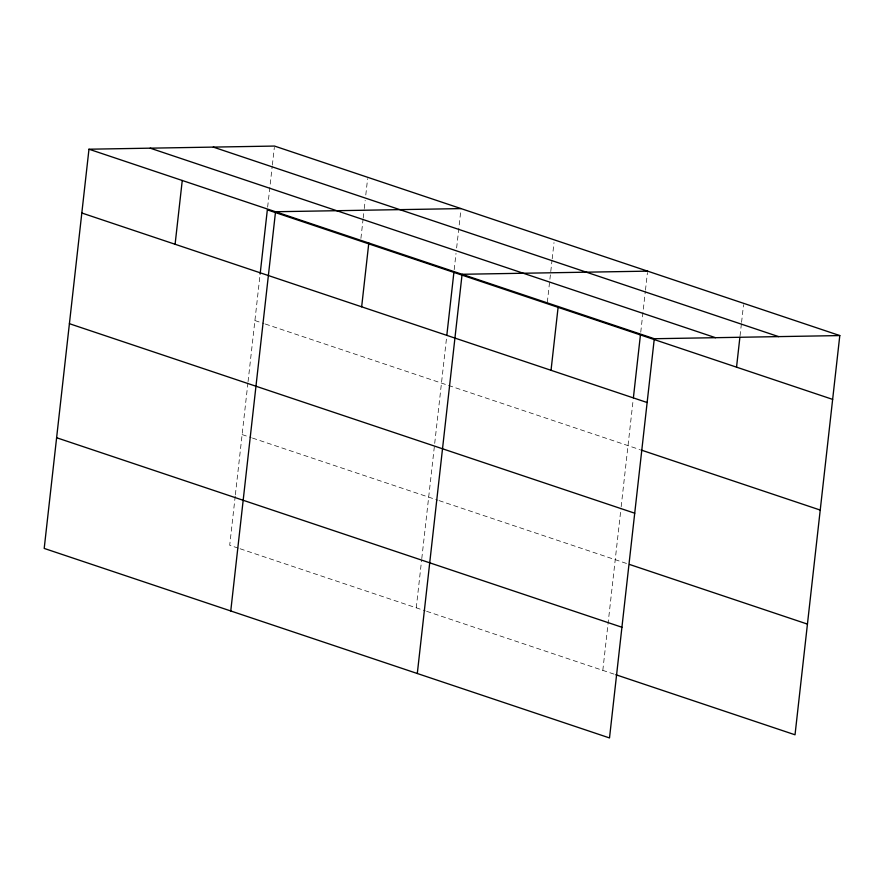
<?xml version="1.0" encoding="UTF-8"?>
<svg xmlns="http://www.w3.org/2000/svg" width="884" height="884" viewBox="0 0 884 884"><rect width="100%" height="100%" fill="white"/><g stroke="black" fill="none" stroke-linecap="round" stroke-linejoin="round"><path stroke-width="0.66" stroke-dasharray="4.42 3.31" d="M235.232 496.079L229.707 545.273L238.779 548.312M235.376 494.72L247.907 382.993M248.061 381.645L259.973 275.454M267.642 207.143L272.206 166.424M272.36 165.065L274.338 147.418M360.915 238.415L363.048 219.409M363.202 218.05L364.109 209.906M364.263 208.547L365.18 200.403M365.788 194.977L367.611 178.69M416.265 607.816L421.624 559.992M421.779 558.622L446.685 336.627M454.188 269.686L456.011 253.399M456.63 247.962L460.741 211.32M547.318 302.317L549.749 280.593M549.903 279.233L552.036 260.239M552.191 258.879L554.014 242.592M602.811 670.359L621.021 508.079M621.165 506.72L633.077 400.529M640.745 332.229L645.309 291.499M645.464 290.151L647.442 272.504M740.041 335.942L741.411 323.721M741.566 322.362L743.543 304.715M254.912 320.549L263.985 323.588M265.277 324.019L639.707 449.547M242.128 434.585L251.189 437.624M252.493 438.066L437.746 500.167M439.039 500.609L628.215 564.025M240.072 548.754L425.326 610.855M426.629 611.297L614.502 674.282"/><path stroke-width="1.33" d="M88.975 149.208L44.2 548.423L609.507 737.941L654.293 338.727L88.975 149.208L274.493 146.059L839.8 335.577L795.025 734.792L615.805 674.713M175.098 244.271L182.259 180.469M260.128 274.084L267.333 209.862L832.64 399.38M230.757 610.966L275.532 211.74L461.039 208.602M361.655 306.814L368.805 243.012M446.829 335.257L453.89 272.405M417.303 673.509L462.089 274.283L647.596 271.145M551.03 370.308L558.191 306.505M633.386 397.8L640.436 334.937M736.538 367.158L739.886 337.301M654.293 338.727L839.8 335.577M213.276 147.098L778.583 336.616M150.203 148.169L715.51 337.688M81.825 213L647.132 402.518M641.01 449.989L820.23 510.068M69.405 323.688L634.723 513.206M629.519 564.456L807.435 624.104M56.62 437.735L621.927 627.253"/></g></svg>
